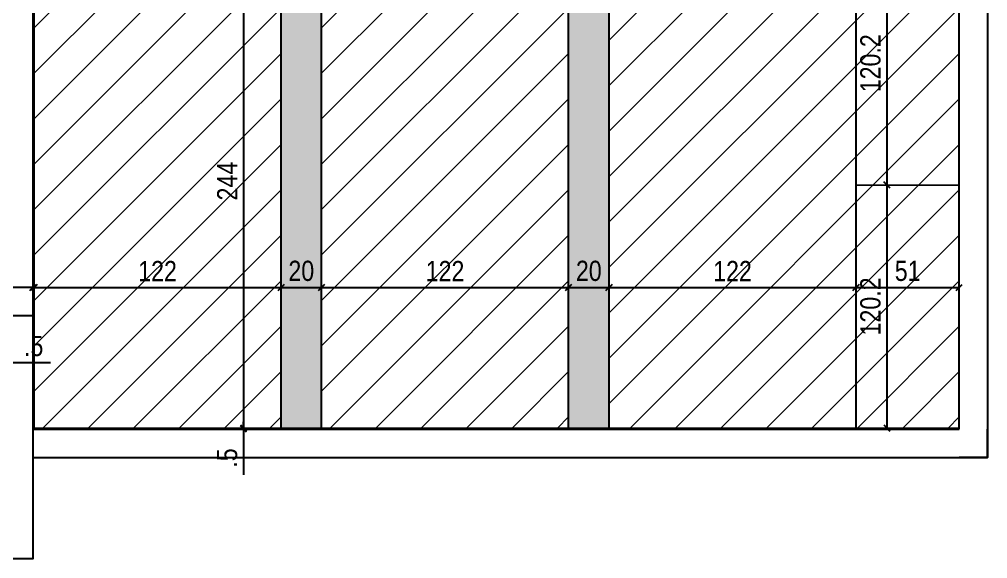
# Model space of a CAD drawing. Header units: millimetres. Extents: x 2319 to 6611, y 404 to 3152.
# Drawn here: x 4475.8 to 4954, y 1146.4 to 1413 of the extents above; entities that cross this region are included whole.
import ezdxf

# ---------------------------------------------------------------- set-up
doc = ezdxf.new("R2010")
doc.units = ezdxf.units.MM
for name, color, linetype in [('9', 8, 'Continuous'), ('COTA', 241, 'Continuous'), ('ES-VIGA', 3, 'Continuous'), ('Painéis', 200, 'Continuous')]:
    doc.layers.add(name, color=color, linetype=linetype)
doc.layers.add('Hachura', color=251, linetype='Continuous', lineweight=9)
doc.layers.add('REAPROVEITAMENTO', color=251, linetype='Continuous', lineweight=9)
doc.styles.add('COTA TECNICA', font='techl___.ttf', dxfattribs={"height": 10})
doc.dimstyles.new('PAINEL', dxfattribs={"dimtxt": 10, "dimasz": 3, "dimexe": 3, "dimexo": 3, "dimgap": 3, "dimtad": 1, "dimdec": 1, "dimzin": 12, "dimdsep": 46, "dimtxsty": 'COTA TECNICA', "dimblk1": 'OBLIQUE', "dimblk2": 'OBLIQUE', "dimsah": 1, "dimcen": 0.9, "dimclrd": 4, "dimclre": 4, "dimclrt": 240, "dimadec": 1, "dimazin": 3, "dimtfac": 1, "dimtdec": 1, "dimtmove": 0, "dimatfit": 3, "dimfxl": 1, "dimtolj": 1, "dimtzin": 12, "dimarcsym": 0})

# ---------------------------------------------------------------- blocks, each defined once
blk = doc.blocks.new('_Oblique')
at = {"color": 0, "linetype": 'ByBlock', "lineweight": -2}
blk.add_line((-0.5, -0.5), (0.5, 0.5), dxfattribs=at)
blk = doc.blocks.new('*D77')
at = {"layer": 'COTA', "color": 4, "lineweight": -2, "transparency": 16777216}
for p, q in [((4468.03, 1243.37), (4465.03, 1243.37)), ((4468.03, 1243.37), (4468.53, 1243.37)), ((4468.53, 1243.37), (4491.19, 1243.37))]:
    blk.add_line(p, q, dxfattribs=at)
at = {"layer": 'Defpoints', "color": 0, "transparency": 16777216}
for p in [(4468.03, 1243.37), (4468.53, 1243.37), (4468.53, 1243.37)]:
    blk.add_point(p, dxfattribs=at)
at = {"layer": 'COTA', "color": 4, "lineweight": -2, "transparency": 16777216, "xscale": 3, "yscale": 3, "zscale": 3}
blk.add_blockref('_Oblique', (4468.03, 1243.37), dxfattribs=at)
at = {"layer": 'COTA', "color": 4, "lineweight": -2, "transparency": 16777216, "xscale": 3, "yscale": 3, "zscale": 3, "rotation": 180}
blk.add_blockref('_Oblique', (4468.53, 1243.37), dxfattribs=at)
at = {"layer": 'COTA', "color": 240, "transparency": 16777216, "insert": (4482.86, 1251.48), "char_height": 10, "attachment_point": 5, "style": 'COTA TECNICA'}
blk.add_mtext('\\A1;.5', dxfattribs=at)
blk = doc.blocks.new('*D121')
at = {"layer": 'COTA', "color": 4, "lineweight": -2, "transparency": 16777216}
blk.add_line((4586.53, 1455), (4586.53, 1211), dxfattribs=at)
at = {"layer": 'Defpoints', "color": 0, "transparency": 16777216}
for p in [(4586.53, 1455), (4586.53, 1211), (4586.53, 1211)]:
    blk.add_point(p, dxfattribs=at)
at = {"layer": 'COTA', "color": 4, "lineweight": -2, "transparency": 16777216, "xscale": 3, "yscale": 3, "zscale": 3}
for p, rotation in [((4586.53, 1455), 90), ((4586.53, 1211), 270)]:
    blk.add_blockref('_Oblique', p, dxfattribs=dict(at, rotation=rotation))
at = {"layer": 'COTA', "color": 240, "transparency": 16777216, "insert": (4578.46, 1333), "char_height": 10, "attachment_point": 5, "rotation": 90, "style": 'COTA TECNICA'}
blk.add_mtext('\\A1;244', dxfattribs=at)
blk = doc.blocks.new('*D24')
at = {"layer": 'COTA', "color": 4, "lineweight": -2, "transparency": 16777216}
for p, q in [((4586.53, 1211), (4586.53, 1214)), ((4586.53, 1211), (4586.53, 1210.5)), ((4586.53, 1210.5), (4586.53, 1187.84))]:
    blk.add_line(p, q, dxfattribs=at)
at = {"layer": 'Defpoints', "color": 0, "transparency": 16777216}
for p in [(4586.53, 1211), (4586.53, 1210.5), (4586.53, 1210.5)]:
    blk.add_point(p, dxfattribs=at)
at = {"layer": 'COTA', "color": 4, "lineweight": -2, "transparency": 16777216, "xscale": 3, "yscale": 3, "zscale": 3}
for p, rotation in [((4586.53, 1211), 270), ((4586.53, 1210.5), 90)]:
    blk.add_blockref('_Oblique', p, dxfattribs=dict(at, rotation=rotation))
at = {"layer": 'COTA', "color": 240, "transparency": 16777216, "insert": (4578.42, 1196.17), "char_height": 10, "attachment_point": 5, "rotation": 90, "style": 'COTA TECNICA'}
blk.add_mtext('\\A1;.5', dxfattribs=at)
blk = doc.blocks.new('*D126')
at = {"layer": 'COTA', "color": 4, "lineweight": -2, "transparency": 16777216}
for p, q in [((4482.53, 1280.5), (4459.87, 1280.5)), ((4483.03, 1280.5), (4482.53, 1280.5)), ((4483.03, 1280.5), (4486.03, 1280.5))]:
    blk.add_line(p, q, dxfattribs=at)
at = {"layer": 'Defpoints', "color": 0, "transparency": 16777216}
for p in [(4482.53, 1280.5), (4482.53, 1280.5), (4483.03, 1280.5)]:
    blk.add_point(p, dxfattribs=at)
at = {"layer": 'COTA', "color": 4, "lineweight": -2, "transparency": 16777216, "xscale": 3, "yscale": 3, "zscale": 3}
blk.add_blockref('_Oblique', (4482.53, 1280.5), dxfattribs=at)
at = {"layer": 'COTA', "color": 4, "lineweight": -2, "transparency": 16777216, "xscale": 3, "yscale": 3, "zscale": 3, "rotation": 180}
blk.add_blockref('_Oblique', (4483.03, 1280.5), dxfattribs=at)
at = {"layer": 'COTA', "color": 240, "transparency": 16777216, "insert": (4468.2, 1288.61), "char_height": 10, "attachment_point": 5, "style": 'COTA TECNICA'}
blk.add_mtext('\\A1;.5', dxfattribs=at)
blk = doc.blocks.new('*D127')
at = {"layer": 'COTA', "color": 4, "lineweight": -2, "transparency": 16777216}
blk.add_line((4483.03, 1280.5), (4605.03, 1280.5), dxfattribs=at)
at = {"layer": 'Defpoints', "color": 0, "transparency": 16777216}
for p in [(4483.03, 1280.5), (4605.03, 1280.5), (4605.03, 1280.5)]:
    blk.add_point(p, dxfattribs=at)
at = {"layer": 'COTA', "color": 4, "lineweight": -2, "transparency": 16777216, "xscale": 3, "yscale": 3, "zscale": 3, "rotation": 180}
blk.add_blockref('_Oblique', (4483.03, 1280.5), dxfattribs=at)
at = {"layer": 'COTA', "color": 4, "lineweight": -2, "transparency": 16777216, "xscale": 3, "yscale": 3, "zscale": 3}
blk.add_blockref('_Oblique', (4605.03, 1280.5), dxfattribs=at)
at = {"layer": 'COTA', "color": 240, "transparency": 16777216, "insert": (4544.03, 1288.56), "char_height": 10, "attachment_point": 5, "style": 'COTA TECNICA'}
blk.add_mtext('\\A1;122', dxfattribs=at)
blk = doc.blocks.new('*D128')
at = {"layer": 'COTA', "color": 4, "lineweight": -2, "transparency": 16777216}
blk.add_line((4605.03, 1280.5), (4625.03, 1280.5), dxfattribs=at)
at = {"layer": 'Defpoints', "color": 0, "transparency": 16777216}
for p in [(4605.03, 1280.5), (4625.03, 1280.5), (4625.03, 1280.5)]:
    blk.add_point(p, dxfattribs=at)
at = {"layer": 'COTA', "color": 4, "lineweight": -2, "transparency": 16777216, "xscale": 3, "yscale": 3, "zscale": 3, "rotation": 180}
blk.add_blockref('_Oblique', (4605.03, 1280.5), dxfattribs=at)
at = {"layer": 'COTA', "color": 4, "lineweight": -2, "transparency": 16777216, "xscale": 3, "yscale": 3, "zscale": 3}
blk.add_blockref('_Oblique', (4625.03, 1280.5), dxfattribs=at)
at = {"layer": 'COTA', "color": 240, "transparency": 16777216, "insert": (4615.03, 1288.6), "char_height": 10, "attachment_point": 5, "style": 'COTA TECNICA'}
blk.add_mtext('\\A1;20', dxfattribs=at)
blk = doc.blocks.new('*D129')
at = {"layer": 'COTA', "color": 4, "lineweight": -2, "transparency": 16777216}
blk.add_line((4625.03, 1280.5), (4747.03, 1280.5), dxfattribs=at)
at = {"layer": 'Defpoints', "color": 0, "transparency": 16777216}
for p in [(4625.03, 1280.5), (4747.03, 1280.5), (4747.03, 1280.5)]:
    blk.add_point(p, dxfattribs=at)
at = {"layer": 'COTA', "color": 4, "lineweight": -2, "transparency": 16777216, "xscale": 3, "yscale": 3, "zscale": 3, "rotation": 180}
blk.add_blockref('_Oblique', (4625.03, 1280.5), dxfattribs=at)
at = {"layer": 'COTA', "color": 4, "lineweight": -2, "transparency": 16777216, "xscale": 3, "yscale": 3, "zscale": 3}
blk.add_blockref('_Oblique', (4747.03, 1280.5), dxfattribs=at)
at = {"layer": 'COTA', "color": 240, "transparency": 16777216, "insert": (4686.03, 1288.56), "char_height": 10, "attachment_point": 5, "style": 'COTA TECNICA'}
blk.add_mtext('\\A1;122', dxfattribs=at)
blk = doc.blocks.new('*D130')
at = {"layer": 'COTA', "color": 4, "lineweight": -2, "transparency": 16777216}
blk.add_line((4747.03, 1280.5), (4767.03, 1280.5), dxfattribs=at)
at = {"layer": 'Defpoints', "color": 0, "transparency": 16777216}
for p in [(4747.03, 1280.5), (4767.03, 1280.5), (4767.03, 1280.5)]:
    blk.add_point(p, dxfattribs=at)
at = {"layer": 'COTA', "color": 4, "lineweight": -2, "transparency": 16777216, "xscale": 3, "yscale": 3, "zscale": 3, "rotation": 180}
blk.add_blockref('_Oblique', (4747.03, 1280.5), dxfattribs=at)
at = {"layer": 'COTA', "color": 4, "lineweight": -2, "transparency": 16777216, "xscale": 3, "yscale": 3, "zscale": 3}
blk.add_blockref('_Oblique', (4767.03, 1280.5), dxfattribs=at)
at = {"layer": 'COTA', "color": 240, "transparency": 16777216, "insert": (4757.03, 1288.6), "char_height": 10, "attachment_point": 5, "style": 'COTA TECNICA'}
blk.add_mtext('\\A1;20', dxfattribs=at)
blk = doc.blocks.new('*D131')
at = {"layer": 'COTA', "color": 4, "lineweight": -2, "transparency": 16777216}
blk.add_line((4767.03, 1280.5), (4889.03, 1280.5), dxfattribs=at)
at = {"layer": 'Defpoints', "color": 0, "transparency": 16777216}
for p in [(4767.03, 1280.5), (4889.03, 1280.5), (4889.03, 1280.5)]:
    blk.add_point(p, dxfattribs=at)
at = {"layer": 'COTA', "color": 4, "lineweight": -2, "transparency": 16777216, "xscale": 3, "yscale": 3, "zscale": 3, "rotation": 180}
blk.add_blockref('_Oblique', (4767.03, 1280.5), dxfattribs=at)
at = {"layer": 'COTA', "color": 4, "lineweight": -2, "transparency": 16777216, "xscale": 3, "yscale": 3, "zscale": 3}
blk.add_blockref('_Oblique', (4889.03, 1280.5), dxfattribs=at)
at = {"layer": 'COTA', "color": 240, "transparency": 16777216, "insert": (4828.03, 1288.56), "char_height": 10, "attachment_point": 5, "style": 'COTA TECNICA'}
blk.add_mtext('\\A1;122', dxfattribs=at)
blk = doc.blocks.new('*D132')
at = {"layer": 'COTA', "color": 4, "lineweight": -2, "transparency": 16777216}
blk.add_line((4889.03, 1280.5), (4940.03, 1280.5), dxfattribs=at)
at = {"layer": 'Defpoints', "color": 0, "transparency": 16777216}
for p in [(4889.03, 1280.5), (4940.03, 1280.5), (4940.03, 1280.5)]:
    blk.add_point(p, dxfattribs=at)
at = {"layer": 'COTA', "color": 4, "lineweight": -2, "transparency": 16777216, "xscale": 3, "yscale": 3, "zscale": 3, "rotation": 180}
blk.add_blockref('_Oblique', (4889.03, 1280.5), dxfattribs=at)
at = {"layer": 'COTA', "color": 4, "lineweight": -2, "transparency": 16777216, "xscale": 3, "yscale": 3, "zscale": 3}
blk.add_blockref('_Oblique', (4940.03, 1280.5), dxfattribs=at)
at = {"layer": 'COTA', "color": 240, "transparency": 16777216, "insert": (4914.53, 1288.61), "char_height": 10, "attachment_point": 5, "style": 'COTA TECNICA'}
blk.add_mtext('\\A1;51', dxfattribs=at)
blk = doc.blocks.new('*D172')
at = {"layer": 'COTA', "color": 4, "lineweight": -2, "transparency": 16777216}
blk.add_line((4904.3, 1331.17), (4904.3, 1210.99), dxfattribs=at)
at = {"layer": 'Defpoints', "color": 0, "transparency": 16777216}
for p in [(4904.3, 1331.17), (4904.3, 1210.99), (4904.3, 1210.99)]:
    blk.add_point(p, dxfattribs=at)
at = {"layer": 'COTA', "color": 4, "lineweight": -2, "transparency": 16777216, "xscale": 3, "yscale": 3, "zscale": 3}
for p, rotation in [((4904.3, 1331.17), 90), ((4904.3, 1210.99), 270)]:
    blk.add_blockref('_Oblique', p, dxfattribs=dict(at, rotation=rotation))
at = {"layer": 'COTA', "color": 240, "transparency": 16777216, "insert": (4896.19, 1271.08), "char_height": 10, "attachment_point": 5, "rotation": 90, "style": 'COTA TECNICA'}
blk.add_mtext('\\A1;120.2', dxfattribs=at)
blk = doc.blocks.new('*D173')
at = {"layer": 'COTA', "color": 4, "lineweight": -2, "transparency": 16777216}
blk.add_line((4904.3, 1451.35), (4904.3, 1331.17), dxfattribs=at)
at = {"layer": 'Defpoints', "color": 0, "transparency": 16777216}
for p in [(4904.3, 1451.35), (4904.3, 1331.17), (4904.3, 1331.17)]:
    blk.add_point(p, dxfattribs=at)
at = {"layer": 'COTA', "color": 4, "lineweight": -2, "transparency": 16777216, "xscale": 3, "yscale": 3, "zscale": 3}
for p, rotation in [((4904.3, 1451.35), 90), ((4904.3, 1331.17), 270)]:
    blk.add_blockref('_Oblique', p, dxfattribs=dict(at, rotation=rotation))
at = {"layer": 'COTA', "color": 240, "transparency": 16777216, "insert": (4896.19, 1391.26), "char_height": 10, "attachment_point": 5, "rotation": 90, "style": 'COTA TECNICA'}
blk.add_mtext('\\A1;120.2', dxfattribs=at)

msp = doc.modelspace()

# ---------------------------------------------------------------- hatches: boundary and pattern name
at = {"layer": 'Hachura', "linetype": 'ByBlock'}
h = msp.add_hatch(color=256, dxfattribs=at)
h.dxf.hatch_style = 1
h.paths.add_polyline_path([(4625.03, 1699), (4605.03, 1699), (4605.03, 1211), (4625.03, 1211)])
h = msp.add_hatch(color=256, dxfattribs=at)
h.dxf.hatch_style = 1
h.paths.add_polyline_path([(4767.03, 1691.5), (4747.03, 1691.5), (4747.03, 1211), (4767.03, 1211)])
at = {"layer": 'REAPROVEITAMENTO', "linetype": 'ByBlock'}
h = msp.add_hatch(dxfattribs=at)
h.set_pattern_fill('ANSI31', color=256, scale=5, style=2)
h.set_pattern_definition([(45, (-1161.891, -1497.174), (-11.22532, 11.22532), [])])
h.paths.add_polyline_path([(4483.03, 1699), (4483.03, 1211), (4605.03, 1211), (4605.03, 1699)])
h = msp.add_hatch(dxfattribs=at)
h.set_pattern_fill('ANSI31', color=256, scale=5, style=2)
h.set_pattern_definition([(45, (-1019.891, -1497.174), (-11.22532, 11.22532), [])])
h.paths.add_polyline_path([(4690.03, 1691.5), (4690.03, 1699), (4625.03, 1699), (4625.03, 1211), (4747.03, 1211), (4747.03, 1691.5)])
h = msp.add_hatch(dxfattribs=at)
h.set_pattern_fill('ANSI31', color=256, scale=5, style=2)
h.set_pattern_definition([(45, (-826.885, -1497.174), (-11.22532, 11.22532), [])])
h.paths.add_polyline_path([(4940.03, 1451.5), (4850.03, 1451.5), (4850.03, 1691.5), (4767.03, 1691.5), (4767.03, 1211), (4940.03, 1211)])

# ---------------------------------------------------------------- linework, layer by layer
at = {"layer": '9', "color": 8, "linetype": 'Continuous'}
for p, q in [((4482.53, 1210.5), (4482.53, 1751.5)), ((4940.03, 1210.5), (4940.03, 1451.5)), ((4482.53, 1280.5), (4482.53, 1266.5)), ((4482.53, 1210.5), (4940.03, 1210.5))]:
    msp.add_line(p, q, dxfattribs=at)
for points in [[(4954.03, 1451.5), (4954.03, 1196.5), (4940.03, 1196.5)], [(4482.53, 1196.5), (4954.03, 1196.5), (4954.03, 1210.5)]]:
    msp.add_lwpolyline(points, dxfattribs=at)
at = {"layer": 'ES-VIGA', "linetype": 'Continuous'}
for points in [[(4143.53, 1391.5), (4143.53, 1146.44), (4482.53, 1146.49), (4482.53, 1266.5), (4468.53, 1266.5), (4468.53, 1160.49), (4157.53, 1160.49), (4157.53, 1391.5), (4143.53, 1391.5)], [(4143.53, 1266.5), (4143.53, 1146.44), (4482.53, 1146.49), (4482.53, 1196.5)]]:
    msp.add_lwpolyline(points, dxfattribs=at)
at = {"layer": 'Painéis'}
for p, q in [((4483.03, 1211), (4483.03, 1751.5)), ((4605.03, 1211), (4605.03, 1751.5)), ((4625.03, 1211), (4625.03, 1699)), ((4747.03, 1211), (4747.03, 1691.5)), ((4767.03, 1211), (4767.03, 1691.5)), ((4889.03, 1211), (4889.03, 1451.5)), ((4889.03, 1331.24), (4940.03, 1330.99)), ((4483.03, 1211), (4940.03, 1211))]:
    msp.add_line(p, q, dxfattribs=at)

# ---------------------------------------------------------------- dimensions: what is measured, and where the dimension line sits
at = {"layer": 'COTA'}
for base, p1, p2, picture, middle in [((4586.53, 1211), (4586.53, 1455), (4586.53, 1211), '*D121', (4578.46, 1333)), ((4904.3, 1331.17), (4904.3, 1451.35), (4904.3, 1331.17), '*D173', (4896.19, 1391.26)), ((4904.3, 1210.99), (4904.3, 1331.17), (4904.3, 1210.99), '*D172', (4896.19, 1271.08))]:
    dim = msp.add_linear_dim(base=base, p1=p1, p2=p2, angle=90, dimstyle='PAINEL', override={"dimtmove": 1}, dxfattribs=at)
    dim.commit()
    dim.dimension.update_dxf_attribs({"geometry": picture, "text_midpoint": middle})
for base, p2, picture, middle in [((4482.53, 1280.5), (4482.53, 1280.5), '*D126', (4468.2, 1288.61)), ((4605.03, 1280.5), (4605.03, 1280.5), '*D127', (4544.03, 1288.56))]:
    dim = msp.add_linear_dim(base=base, p1=(4483.03, 1280.5), p2=p2, dimstyle='PAINEL', dxfattribs=at)
    dim.commit()
    dim.dimension.update_dxf_attribs({"geometry": picture, "text_midpoint": middle})
for base, p1, p2, picture, middle in [((4625.03, 1280.5), (4605.03, 1280.5), (4625.03, 1280.5), '*D128', (4615.03, 1280.5)), ((4767.03, 1280.5), (4747.03, 1280.5), (4767.03, 1280.5), '*D130', (4757.03, 1280.5))]:
    dim = msp.add_linear_dim(base=base, p1=p1, p2=p2, dimstyle='PAINEL', override={"dimtmove": 1}, dxfattribs=at)
    dim.commit()
    dim.dimension.update_dxf_attribs({"geometry": picture, "text_midpoint": middle, "dimtype": 160})
for base, p1, p2, picture, middle in [((4747.03, 1280.5), (4625.03, 1280.5), (4747.03, 1280.5), '*D129', (4686.03, 1288.56)), ((4889.03, 1280.5), (4767.03, 1280.5), (4889.03, 1280.5), '*D131', (4828.03, 1288.56)), ((4940.03, 1280.5), (4889.03, 1280.5), (4940.03, 1280.5), '*D132', (4914.53, 1288.61))]:
    dim = msp.add_linear_dim(base=base, p1=p1, p2=p2, dimstyle='PAINEL', override={"dimtmove": 1}, dxfattribs=at)
    dim.commit()
    dim.dimension.update_dxf_attribs({"geometry": picture, "text_midpoint": middle})
dim = msp.add_aligned_dim(p1=(4468.03, 1243.37), p2=(4468.53, 1243.37), distance=0, dimstyle='PAINEL', dxfattribs=at)
dim.commit()
dim.dimension.update_dxf_attribs({"geometry": '*D77', "text_midpoint": (4482.86, 1251.48)})
dim = msp.add_linear_dim(base=(4586.53, 1210.5), p1=(4586.53, 1211), p2=(4586.53, 1210.5), angle=90, dimstyle='PAINEL', dxfattribs=at)
dim.commit()
dim.dimension.update_dxf_attribs({"geometry": '*D24', "text_midpoint": (4578.42, 1196.17)})

doc.saveas('drawing.dxf')
